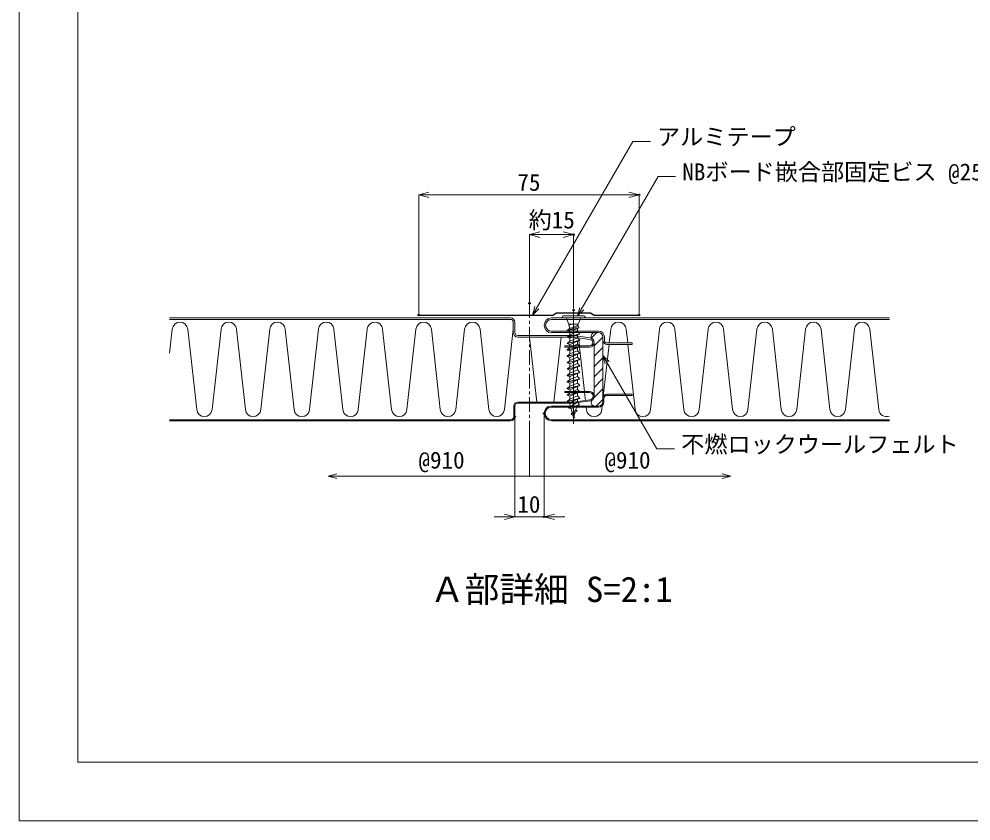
# Model space of a CAD drawing. Units: millimetres, scale not verified. Extents: x -840 to 840, y -594 to 594.
# Drawn here: x -840 to -192, y -594 to -48 of the extents above; entities that cross this region are included whole.
import ezdxf
from ezdxf.enums import TextEntityAlignment as Align

# ---------------------------------------------------------------- set-up
doc = ezdxf.new("R2010")
doc.units = ezdxf.units.MM
doc.header["$LTSCALE"] = 2
doc.header["$PDMODE"] = 32
doc.header["$PDSIZE"] = 1
doc.linetypes.add('CHAIN1', pattern=[8, 5, -1, 1, -1])
doc.linetypes.add('LONG_CHAIN', pattern=[21, 18, -1, 1, -1])
for name, color, linetype, lineweight in [('0-0_輪郭線', 2, 'Continuous', 9), ('0-1_図面枠', 7, 'Continuous', 9), ('0-2_文字', 5, 'Continuous', 9), ('0-4_0', 7, 'Continuous', 9), ('0-6_寸法線', 7, 'Continuous', 9), ('0-8_中心線', 2, 'CHAIN1', 9), ('0-9_断熱材', 4, 'Continuous', 9), ('0-A_部材(ﾃｰﾌﾟ・ﾒｯｼｭｅｔｃ)', 6, 'Continuous', 9), ('0-B_部材(ﾋﾞｽ類)', 7, 'Continuous', 9)]:
    doc.layers.add(name, color=color, linetype=linetype, lineweight=lineweight)
doc.layers.add('1-1_Defpoints', color=7, linetype='Continuous')
doc.styles.add('ＭＳ ゴシック', font='')
doc.styles.get('ＭＳ ゴシック').set_extended_font_data('MS Gothic')

# ---------------------------------------------------------------- blocks, each defined once
blk = doc.blocks.new('_Open30')
at = {"layer": '0-4_0'}
blk.add_line((0, 0), (-2, 0), dxfattribs=at)
blk.add_lwpolyline([(-2, 0.5359), (0, 0), (-2, -0.5359)], dxfattribs=at)

msp = doc.modelspace()

# ---------------------------------------------------------------- linework, layer by layer
at = {"layer": '0-0_輪郭線'}
msp.add_lwpolyline([(800, 554), (-800, 554), (-800, -554), (800, -554)], close=True, dxfattribs=at)
at = {"layer": '0-1_図面枠'}
msp.add_lwpolyline([(840, -594), (840, 594), (-840, 594), (-840, -594)], close=True, dxfattribs=at)
at = {"layer": '0-6_寸法線'}
for p, q in [((-490.428, -249.635), (-422.176, -131.417)), ((-422.176, -131.417), (-410.176, -131.417)), ((-459.75, -250.275), (-404.951, -155.359)), ((-404.951, -155.359), (-392.951, -155.359)), ((-567.886, -248.635), (-567.886, -167.819)), ((-560.886, -167.819), (-424.886, -167.819)), ((-417.886, -248.635), (-417.886, -167.819)), ((-492.473, -240.595), (-492.473, -194.911)), ((-485.473, -194.911), (-469.473, -194.911)), ((-462.473, -245.275), (-462.473, -194.911)), ((-442.473, -277.09), (-405.697, -340.788)), ((-502.473, -319.895), (-502.473, -386.967)), ((-482.473, -317.595), (-482.473, -386.967)), ((-492.473, -359.372), (-492.473, -331.595)), ((-405.697, -340.788), (-393.697, -340.788)), ((-492.473, -359.372), (-629.473, -359.372)), ((-492.473, -359.372), (-355.473, -359.372)), ((-509.473, -386.967), (-516.473, -386.967)), ((-502.473, -386.967), (-482.473, -386.967)), ((-475.473, -386.967), (-468.473, -386.967))]:
    msp.add_line(p, q, dxfattribs=at)
for points in [[(-486.185, -245.392), (-490.428, -249.635), (-488.875, -243.839)], [(-455.508, -246.032), (-459.75, -250.275), (-458.197, -244.479)], [(-438.23, -281.333), (-442.473, -277.09), (-440.92, -282.886)], [(-623.677, -360.925), (-629.473, -359.372), (-623.677, -357.819)], [(-361.268, -360.925), (-355.473, -359.372), (-361.268, -357.819)]]:
    msp.add_lwpolyline(points, dxfattribs=at)
at = {"layer": '0-8_中心線'}
for p, q in [((-492.473, -331.595), (-492.473, -241.595)), ((-462.473, -246.275), (-462.473, -323.275))]:
    msp.add_line(p, q, dxfattribs=at)
at = {"layer": '0-8_中心線', "linetype": 'LONG_CHAIN'}
msp.add_line((-462.473, -245.588), (-462.473, -324.032), dxfattribs=at)
at = {"layer": '0-9_断熱材', "color": 7}
for p, q in [((-737.473, -251.595), (-505.473, -251.595)), ((-737.473, -252.595), (-505.473, -252.595)), ((-477.473, -251.595), (-247.473, -251.595)), ((-477.473, -252.595), (-247.473, -252.595)), ((-467.957, -251.595), (-247.473, -251.595)), ((-467.957, -252.595), (-247.473, -252.595)), ((-503.473, -261.595), (-503.473, -254.595)), ((-502.473, -261.595), (-502.473, -254.595)), ((-500.473, -263.595), (-462.473, -263.595)), ((-500.473, -264.595), (-462.542, -264.595)), ((-477.473, -260.595), (-445.473, -260.595)), ((-477.473, -261.595), (-445.473, -261.595)), ((-462.542, -264.595), (-451.319, -266.172)), ((-462.473, -263.595), (-451.249, -265.172)), ((-450.174, -265.213), (-446.556, -261.595)), ((-448.473, -270.582), (-442.474, -264.584)), ((-445.473, -261.595), (-448.024, -261.595)), ((-442.473, -264.595), (-442.473, -266.595)), ((-441.473, -264.595), (-441.473, -266.595)), ((-468.473, -270.595), (-451.629, -270.595)), ((-468.473, -270.595), (-468.473, -271.595)), ((-468.473, -271.595), (-451.7, -271.595)), ((-449.607, -265.911), (-449.61, -265.908)), ((-448.473, -277.653), (-442.473, -271.653)), ((-439.473, -268.595), (-422.473, -268.595)), ((-439.473, -269.595), (-422.473, -269.595)), ((-422.473, -268.595), (-422.473, -269.595)), ((-448.473, -284.725), (-442.473, -278.725)), ((-448.473, -291.796), (-442.473, -285.796)), ((-448.473, -298.867), (-442.473, -292.867)), ((-451.7, -301.595), (-468.473, -301.595)), ((-468.473, -302.295), (-468.473, -301.595)), ((-451.65, -302.295), (-468.473, -302.295)), ((-448.847, -306.312), (-442.473, -299.938)), ((-439.773, -303.595), (-422.473, -303.595)), ((-439.773, -304.295), (-422.473, -304.295)), ((-422.473, -304.295), (-422.473, -303.595)), ((-462.522, -308.895), (-500.473, -308.895)), ((-462.473, -309.595), (-500.473, -309.595)), ((-462.522, -308.895), (-451.298, -307.317)), ((-462.473, -309.595), (-451.249, -308.017)), ((-449.61, -307.281), (-449.602, -307.274)), ((-447.058, -311.595), (-442.473, -307.009)), ((-442.473, -306.295), (-442.473, -308.595)), ((-441.773, -306.295), (-441.773, -308.595)), ((-503.173, -318.895), (-503.173, -311.595)), ((-502.473, -318.895), (-502.473, -311.595)), ((-445.473, -311.595), (-477.473, -311.595)), ((-445.473, -312.295), (-477.473, -312.295)), ((-448.024, -311.595), (-445.473, -311.595)), ((-505.173, -320.895), (-737.473, -320.895)), ((-505.173, -321.595), (-737.473, -321.595)), ((-247.473, -320.895), (-477.473, -320.895)), ((-247.473, -321.595), (-477.473, -321.595)), ((-247.473, -320.895), (-467.957, -320.895)), ((-247.473, -321.595), (-467.957, -321.595))]:
    msp.add_line(p, q, dxfattribs=at)
at = {"layer": '0-9_断熱材'}
for p, q in [((-735.647, -259.214), (-737.473, -275.694)), ((-725.131, -259.214), (-719.063, -313.975)), ((-702.479, -259.214), (-708.547, -313.975)), ((-691.963, -259.214), (-685.895, -313.975)), ((-669.311, -259.214), (-675.379, -313.975)), ((-658.795, -259.214), (-652.727, -313.975)), ((-636.143, -259.214), (-642.211, -313.975)), ((-625.627, -259.214), (-619.56, -313.975)), ((-602.976, -259.214), (-609.044, -313.975)), ((-592.46, -259.214), (-586.392, -313.975)), ((-569.808, -259.214), (-575.876, -313.975)), ((-559.292, -259.214), (-553.224, -313.975)), ((-536.64, -259.214), (-542.708, -313.975)), ((-526.124, -259.214), (-520.056, -313.975)), ((-503.473, -259.214), (-509.54, -313.975)), ((-437.137, -259.214), (-438.177, -268.595)), ((-426.621, -259.214), (-425.582, -268.595)), ((-403.969, -259.214), (-410.037, -313.975)), ((-393.453, -259.214), (-387.386, -313.975)), ((-370.802, -259.214), (-376.87, -313.975)), ((-360.286, -259.214), (-354.218, -313.975)), ((-337.634, -259.214), (-343.702, -313.975)), ((-327.118, -259.214), (-321.05, -313.975)), ((-304.466, -259.214), (-310.534, -313.975)), ((-293.95, -259.214), (-287.882, -313.975)), ((-271.299, -259.214), (-277.366, -313.975)), ((-260.783, -259.214), (-254.715, -313.975)), ((-492.36, -264.595), (-487.452, -308.895)), ((-470.901, -264.595), (-475.81, -308.895)), ((-459.14, -265.073), (-458.528, -270.595)), ((-458.417, -271.595), (-455.093, -301.595)), ((-438.287, -269.595), (-442.23, -305.176)), ((-425.471, -269.595), (-420.553, -313.975)), ((-455.015, -302.295), (-454.41, -307.755)), ((-453.907, -312.295), (-453.721, -313.975)), ((-442.904, -311.258), (-443.205, -313.975))]:
    msp.add_line(p, q, dxfattribs=at)
at = {"layer": '0-9_断熱材', "color": 3}
for p, q in [((-448.473, -268.361), (-448.473, -304.828)), ((-442.473, -266.595), (-442.473, -306.295))]:
    msp.add_line(p, q, dxfattribs=at)
at = {"layer": '0-9_断熱材', "color": 7}
for points in [[(-442.473, -308.595), (-442.473, -306.295), (-442.473, -266.595), (-442.473, -264.595)], [(-448.473, -268.367), (-448.473, -268.361), (-448.473, -304.828), (-448.473, -304.822)]]:
    msp.add_lwpolyline(points, dxfattribs=at)
for centre, radius, start, end in [((-505.473, -254.595), 3, 0, 90), ((-505.473, -254.595), 2, 0, 90), ((-477.473, -256.595), 5, 90, 270), ((-477.473, -256.595), 4, 90, 270), ((-500.473, -261.595), 3, 180, 270), ((-500.473, -261.595), 2, 180, 270), ((-451.7, -268.367), 3.227, 270.0017, 81.97398), ((-448.024, -264.043), 2.448, 90, 229.73187), ((-445.473, -264.595), 4, 0, 90), ((-445.473, -264.595), 3, 0, 90), ((-445.473, -264.595), 3, 0, 90), ((-451.629, -268.372), 2.222, 270.00247, 81.96221), ((-451.7, -268.367), 3.227, 0, 49.63879), ((-439.473, -266.595), 3, 180, 270), ((-439.473, -266.595), 2, 180, 270), ((-451.7, -304.822), 3.227, 278.02602, 89.9983), ((-451.65, -304.818), 2.524, 278.03327, 89.99783), ((-439.773, -306.295), 2.7, 90, 180), ((-439.773, -306.295), 2, 90, 180), ((-500.473, -311.595), 2.7, 90, 180), ((-500.473, -311.595), 2, 90, 180), ((-448.024, -309.146), 2.448, 130.13282, 270), ((-451.7, -304.822), 3.227, 310.36158, 0), ((-445.473, -308.595), 3, 270, 0), ((-445.473, -308.595), 3, 270, 0), ((-445.473, -308.595), 3.7, 270, 0), ((-477.473, -316.595), 5, 90, 270), ((-477.473, -316.595), 4.3, 90, 270), ((-505.173, -318.895), 2, 270, 0), ((-505.173, -318.895), 2.7, 270, 0)]:
    msp.add_arc(centre, radius, start, end, dxfattribs=at)
at = {"layer": '0-9_断熱材'}
for centre, start, end in [((-730.389, -259.707), 5.35135, 174.64865), ((-697.221, -259.707), 5.35135, 174.64865), ((-664.053, -259.707), 5.35135, 174.64865), ((-630.885, -259.707), 5.35135, 174.64865), ((-597.718, -259.707), 5.35135, 174.64865), ((-564.55, -259.707), 5.35135, 174.64865), ((-531.382, -259.707), 5.35135, 174.64865), ((-431.879, -259.707), 5.35135, 174.64865), ((-398.711, -259.707), 5.35135, 174.64865), ((-365.544, -259.707), 5.35135, 174.64865), ((-332.376, -259.707), 5.35135, 174.64865), ((-299.208, -259.707), 5.35135, 174.64865), ((-266.041, -259.707), 5.35135, 174.64865), ((-713.805, -313.482), 185.35135, 354.64865), ((-680.637, -313.482), 185.35135, 354.64865), ((-647.469, -313.482), 185.35135, 354.64865), ((-614.302, -313.482), 185.35135, 354.64865), ((-581.134, -313.482), 185.35135, 354.64865), ((-547.966, -313.482), 185.35135, 354.64865), ((-514.798, -313.482), 185.35135, 354.64865), ((-448.463, -313.482), 185.35135, 354.64865), ((-415.295, -313.482), 185.35135, 354.64865), ((-382.128, -313.482), 185.35135, 354.64865), ((-348.96, -313.482), 185.35135, 354.64865), ((-315.792, -313.482), 185.35135, 354.64865), ((-282.624, -313.482), 185.35135, 354.64865), ((-249.457, -313.482), 185.35135, 292.0681)]:
    msp.add_arc(centre, 5.281, start, end, dxfattribs=at)
at = {"layer": '0-9_断熱材', "color": 3}
for centre, start, end in [((-448.024, -264.043), 90, 229.73187), ((-448.024, -309.146), 130.13282, 270)]:
    msp.add_arc(centre, 2.448, start, end, dxfattribs=at)
at = {"layer": '0-A_部材(ﾃｰﾌﾟ・ﾒｯｼｭｅｔｃ)'}
for p, q in [((-567.886, -249.635), (-567.886, -249.875)), ((-476.165, -249.675), (-492.473, -249.675)), ((-475.472, -249.275), (-475.952, -249.275)), ((-474.779, -248.875), (-475.26, -248.875)), ((-474.087, -248.475), (-474.567, -248.475)), ((-462.473, -248.075), (-473.77, -248.075)), ((-451.473, -248.035), (-473.473, -248.035)), ((-473.473, -248.275), (-451.473, -248.275)), ((-473.473, -248.275), (-462.473, -248.275)), ((-458.48, -248.075), (-459.161, -248.075)), ((-451.169, -248.075), (-457.55, -248.075)), ((-450.378, -248.475), (-450.859, -248.475)), ((-449.686, -248.875), (-450.166, -248.875)), ((-448.993, -249.275), (-449.473, -249.275)), ((-417.886, -249.675), (-448.78, -249.675)), ((-417.886, -249.635), (-417.886, -249.875))]:
    msp.add_line(p, q, dxfattribs=at)
for points in [[(-567.886, -249.635), (-476.576, -249.635), (-474.105, -248.208)], [(-473.99, -248.419), (-476.511, -249.875), (-567.886, -249.875)], [(-474.105, -248.208), (-476.576, -249.635), (-492.473, -249.635), (-492.473, -249.875), (-476.511, -249.875), (-473.99, -248.419)], [(-462.473, -248.275), (-462.473, -248.035), (-473.473, -248.035)], [(-451.473, -248.035), (-457.51, -248.035), (-457.75, -248.275), (-451.473, -248.275)], [(-450.955, -248.419), (-448.434, -249.875), (-417.886, -249.875), (-417.886, -249.635), (-448.369, -249.635), (-450.84, -248.208)], [(-450.955, -248.419), (-448.434, -249.875), (-417.886, -249.875)], [(-417.886, -249.635), (-448.369, -249.635), (-450.84, -248.208)]]:
    msp.add_lwpolyline(points, dxfattribs=at)
for points in [[(-492.473, -249.635), (-567.886, -249.635), (-567.886, -249.875), (-492.473, -249.875)], [(-462.473, -248.035), (-462.473, -248.275), (-459.214, -248.275), (-459.15, -248.035)], [(-459.214, -248.275), (-458.596, -248.275), (-458.457, -248.035), (-459.15, -248.035)], [(-458.596, -248.275), (-457.75, -248.275), (-457.51, -248.035), (-458.457, -248.035)]]:
    msp.add_lwpolyline(points, close=True, dxfattribs=at)
for centre, radius, start, end in [((-473.473, -249.275), 1.24, 90, 120.64777), ((-473.473, -249.275), 1.24, 90, 120.64777), ((-473.473, -249.275), 1, 90, 121.15659), ((-473.473, -249.275), 1, 90, 121.15659), ((-451.473, -249.275), 1.24, 59.35223, 90), ((-451.473, -249.275), 1.24, 59.35223, 90), ((-451.473, -249.275), 1, 58.84341, 90), ((-451.473, -249.275), 1, 58.84341, 90)]:
    msp.add_arc(centre, radius, start, end, dxfattribs=at)
at = {"layer": '0-B_部材(ﾋﾞｽ類)'}
for p, q in [((-470.273, -251.595), (-470.273, -251.067)), ((-454.673, -251.595), (-470.273, -251.595)), ((-469.441, -250.235), (-455.505, -250.235)), ((-467.432, -251.595), (-465.573, -255.937)), ((-457.513, -251.595), (-459.373, -255.937)), ((-454.673, -251.595), (-454.673, -251.067)), ((-458.732, -258.354), (-466.708, -260.347)), ((-466.708, -260.26), (-465.201, -258.753)), ((-464.463, -255.937), (-465.707, -256.365)), ((-465.707, -256.365), (-465.573, -255.937)), ((-465.707, -256.365), (-465.358, -256.499)), ((-459.373, -255.937), (-465.573, -255.937)), ((-463.874, -255.937), (-465.358, -256.499)), ((-465.358, -256.499), (-465.201, -258.753)), ((-459.602, -256.713), (-465.201, -258.753)), ((-459.744, -258.742), (-465.092, -260.967)), ((-459.744, -258.742), (-459.853, -260.304)), ((-458.732, -258.354), (-459.744, -258.742)), ((-459.548, -255.937), (-459.602, -256.713)), ((-458.996, -257.319), (-459.602, -256.713)), ((-466.708, -260.347), (-466.708, -260.26)), ((-466.708, -260.347), (-465.092, -260.967)), ((-458.237, -262.53), (-466.708, -264.713)), ((-466.708, -264.626), (-465.092, -263.011)), ((-466.708, -264.713), (-466.708, -264.626)), ((-466.708, -264.713), (-465.092, -265.334)), ((-459.853, -260.828), (-465.092, -263.011)), ((-465.092, -260.967), (-465.092, -263.011)), ((-459.853, -263.151), (-465.092, -265.334)), ((-459.853, -265.194), (-465.092, -267.377)), ((-465.092, -265.334), (-465.092, -267.377)), ((-459.853, -260.304), (-459.853, -260.828)), ((-458.237, -262.443), (-459.853, -260.828)), ((-458.237, -262.53), (-459.853, -263.151)), ((-459.853, -263.151), (-459.853, -265.194)), ((-458.237, -266.809), (-459.853, -265.194)), ((-458.237, -266.897), (-466.708, -269.08)), ((-466.708, -268.992), (-465.092, -267.377)), ((-466.708, -269.08), (-466.708, -268.992)), ((-466.708, -269.08), (-465.092, -269.7)), ((-458.237, -271.263), (-466.708, -273.446)), ((-466.708, -273.359), (-465.092, -271.743)), ((-459.853, -267.517), (-465.092, -269.7)), ((-459.853, -269.56), (-465.092, -271.743)), ((-465.092, -269.7), (-465.092, -271.743)), ((-459.853, -271.883), (-465.092, -274.066)), ((-458.237, -266.897), (-459.853, -267.517)), ((-459.853, -267.517), (-459.853, -269.56)), ((-458.237, -271.175), (-459.853, -269.56)), ((-458.237, -271.263), (-459.853, -271.883)), ((-459.853, -271.883), (-459.853, -273.926)), ((-466.708, -273.446), (-466.708, -273.359)), ((-466.708, -273.446), (-465.092, -274.066)), ((-458.237, -275.629), (-466.708, -277.812)), ((-466.708, -277.725), (-465.092, -276.109)), ((-466.708, -277.812), (-466.708, -277.725)), ((-466.708, -277.812), (-465.092, -278.432)), ((-459.853, -273.926), (-465.092, -276.109)), ((-465.092, -274.066), (-465.092, -276.109)), ((-459.853, -276.249), (-465.092, -278.432)), ((-459.853, -278.292), (-465.092, -280.475)), ((-465.092, -278.432), (-465.092, -280.475)), ((-458.237, -275.542), (-459.853, -273.926)), ((-458.237, -275.629), (-459.853, -276.249)), ((-459.853, -276.249), (-459.853, -278.292)), ((-458.237, -279.908), (-459.853, -278.292)), ((-458.237, -279.995), (-466.708, -282.178)), ((-466.708, -282.091), (-465.092, -280.475)), ((-466.708, -282.178), (-466.708, -282.091)), ((-466.708, -282.178), (-465.092, -282.798)), ((-458.237, -284.361), (-466.708, -286.544)), ((-466.708, -286.457), (-465.092, -284.842)), ((-459.853, -280.615), (-465.092, -282.798)), ((-459.853, -282.659), (-465.092, -284.842)), ((-465.092, -282.798), (-465.092, -284.842)), ((-459.853, -284.982), (-465.092, -287.165)), ((-458.237, -279.995), (-459.853, -280.615)), ((-459.853, -280.615), (-459.853, -282.659)), ((-458.237, -284.274), (-459.853, -282.659)), ((-458.237, -284.361), (-459.853, -284.982)), ((-459.853, -284.982), (-459.853, -287.025)), ((-466.708, -286.544), (-466.708, -286.457)), ((-466.708, -286.544), (-465.092, -287.165)), ((-458.237, -288.728), (-466.708, -290.911)), ((-466.708, -290.823), (-465.092, -289.208)), ((-466.708, -290.911), (-466.708, -290.823)), ((-466.708, -290.911), (-465.092, -291.531)), ((-459.853, -287.025), (-465.092, -289.208)), ((-465.092, -287.165), (-465.092, -289.208)), ((-459.853, -289.348), (-465.092, -291.531)), ((-459.853, -291.391), (-465.092, -293.574)), ((-465.092, -291.531), (-465.092, -293.574)), ((-458.237, -288.64), (-459.853, -287.025)), ((-458.237, -288.728), (-459.853, -289.348)), ((-459.853, -289.348), (-459.853, -291.391)), ((-458.237, -293.006), (-459.853, -291.391)), ((-458.237, -293.094), (-466.708, -295.277)), ((-466.708, -295.19), (-465.092, -293.574)), ((-466.708, -295.277), (-466.708, -295.19)), ((-466.708, -295.277), (-465.092, -295.897)), ((-458.237, -297.651), (-466.708, -299.834)), ((-459.853, -293.714), (-465.092, -295.897)), ((-465.092, -295.897), (-465.092, -297.94)), ((-459.853, -295.948), (-465.092, -298.131)), ((-458.237, -293.094), (-459.853, -293.714)), ((-459.853, -293.714), (-459.853, -295.757)), ((-458.237, -297.563), (-459.853, -295.948)), ((-458.237, -297.651), (-459.853, -298.271)), ((-466.708, -299.746), (-465.092, -298.131)), ((-466.708, -299.834), (-466.708, -299.746)), ((-466.708, -299.834), (-465.092, -300.454)), ((-458.237, -302.017), (-466.708, -304.2)), ((-466.708, -304.113), (-465.092, -302.497)), ((-466.708, -304.2), (-466.708, -304.113)), ((-466.708, -304.2), (-465.092, -304.82)), ((-459.853, -298.271), (-465.092, -300.454)), ((-459.853, -300.314), (-465.092, -302.497)), ((-465.092, -300.454), (-465.092, -302.497)), ((-459.853, -302.637), (-465.092, -304.82)), ((-459.853, -298.271), (-459.853, -300.314)), ((-458.237, -301.93), (-459.853, -300.314)), ((-458.237, -302.017), (-459.853, -302.637)), ((-459.853, -302.637), (-459.853, -304.68)), ((-458.237, -306.383), (-466.708, -308.566)), ((-466.708, -308.479), (-465.092, -306.863)), ((-466.708, -308.566), (-466.708, -308.479)), ((-466.708, -308.566), (-465.092, -309.186)), ((-458.459, -310.749), (-465.692, -312.932)), ((-459.853, -304.68), (-465.092, -306.863)), ((-465.092, -304.82), (-465.092, -306.863)), ((-459.853, -307.003), (-465.092, -309.186)), ((-465.092, -309.186), (-465.092, -310.098)), ((-465.092, -310.098), (-464.638, -311.791)), ((-459.853, -309.046), (-464.638, -311.791)), ((-458.459, -310.749), (-460.207, -311.42)), ((-458.237, -306.296), (-459.853, -304.68)), ((-458.237, -306.383), (-459.853, -307.003)), ((-459.853, -307.003), (-459.853, -309.046)), ((-458.459, -310.662), (-459.853, -309.046)), ((-465.692, -312.845), (-464.638, -311.791)), ((-465.692, -312.932), (-465.692, -312.845)), ((-465.692, -312.932), (-464.177, -313.514)), ((-460.207, -311.42), (-464.177, -313.514)), ((-464.177, -313.514), (-463.38, -316.488)), ((-460.048, -315.115), (-464.103, -317.299)), ((-464.103, -317.211), (-463.38, -316.488)), ((-464.103, -317.299), (-464.103, -317.211)), ((-464.103, -317.299), (-463.055, -317.701)), ((-460.936, -314.14), (-463.38, -316.488)), ((-461.623, -315.963), (-463.055, -317.701)), ((-461.391, -315.839), (-462.473, -319.875)), ((-460.207, -311.42), (-460.936, -314.14)), ((-460.048, -315.028), (-460.936, -314.14)), ((-463.055, -317.701), (-462.473, -319.875)), ((-461.637, -319.482), (-462.473, -319.875)), ((-461.637, -319.482), (-462.473, -319.875)), ((-461.637, -319.394), (-462.194, -318.837))]:
    msp.add_line(p, q, dxfattribs=at)
for points in [[(-458.732, -258.354), (-458.996, -257.319), (-466.708, -260.26)], [(-458.237, -262.53), (-458.237, -262.443), (-466.708, -264.626)], [(-458.237, -266.897), (-458.237, -266.809), (-466.708, -268.992)], [(-458.237, -271.263), (-458.237, -271.175), (-466.708, -273.359)], [(-458.237, -275.629), (-458.237, -275.542), (-466.708, -277.725)], [(-458.237, -279.995), (-458.237, -279.908), (-466.708, -282.091)], [(-458.237, -284.361), (-458.237, -284.274), (-466.708, -286.457)], [(-458.237, -288.728), (-458.237, -288.64), (-466.708, -290.823)], [(-458.237, -293.094), (-458.237, -293.006), (-466.708, -295.19)], [(-458.237, -297.651), (-458.237, -297.563), (-466.708, -299.746)], [(-458.237, -302.017), (-458.237, -301.93), (-466.708, -304.113)], [(-458.237, -306.383), (-458.237, -306.296), (-466.708, -308.479)], [(-458.459, -310.749), (-458.459, -310.662), (-465.692, -312.845)], [(-460.048, -315.115), (-460.048, -315.028), (-464.103, -317.211)], [(-461.637, -319.482), (-461.637, -319.394), (-462.473, -319.875)]]:
    msp.add_lwpolyline(points, dxfattribs=at)
for centre, start, end in [((-469.441, -251.067), 90, 180), ((-455.505, -251.067), 0, 90)]:
    msp.add_arc(centre, 0.832, start, end, dxfattribs=at)
at = {"layer": '1-1_Defpoints'}
for p in [(-417.886, -167.819), (-462.473, -194.911), (-492.473, -241.595), (-462.473, -246.275), (-567.886, -249.635), (-417.886, -249.635), (-482.473, -316.595), (-502.473, -318.895), (-482.473, -386.967)]:
    msp.add_point(p, dxfattribs=at)

# ---------------------------------------------------------------- block references
at = {"layer": '0-6_寸法線', "xscale": 3.5, "yscale": 3.5, "rotation": 180}
for p in [(-567.886, -167.819), (-492.473, -194.911), (-482.473, -386.967)]:
    msp.add_blockref('_Open30', p, dxfattribs=at)
at = {"layer": '0-6_寸法線', "xscale": 3.5, "yscale": 3.5}
for p in [(-417.886, -167.819), (-462.473, -194.911), (-502.473, -386.967)]:
    msp.add_blockref('_Open30', p, dxfattribs=at)

# ---------------------------------------------------------------- texts
at = {"layer": '0-2_文字', "color": 7, "style": 'ＭＳ ゴシック'}
for s, height, p in [('アルミテープ', 11.54, (-405.635, -137.476)), ('NBボード嵌合部固定ビス @250㎜以下', 11.54, (-388.411, -161.418)), ('不燃ロックウールフェルト', 11.54, (-389.156, -346.847)), ('@910', 11.54, (-568.02, -357.609)), ('@910', 11.54, (-441.441, -357.61)), ('Ａ部詳細 S=2:1', 17.32, (-560.235, -450.203))]:
    msp.add_text(s, height=height, dxfattribs=at).set_placement(p, align=Align.BOTTOM_LEFT)
at = {"layer": '0-6_寸法線', "style": 'ＭＳ ゴシック'}
for s, p in [('75', (-500.71, -168.537)), ('約15', (-493.067, -194.164)), ('10', (-500.729, -387.685))]:
    msp.add_text(s, height=11.54, dxfattribs=at).set_placement(p, align=Align.BOTTOM_LEFT)

doc.saveas('drawing.dxf')
